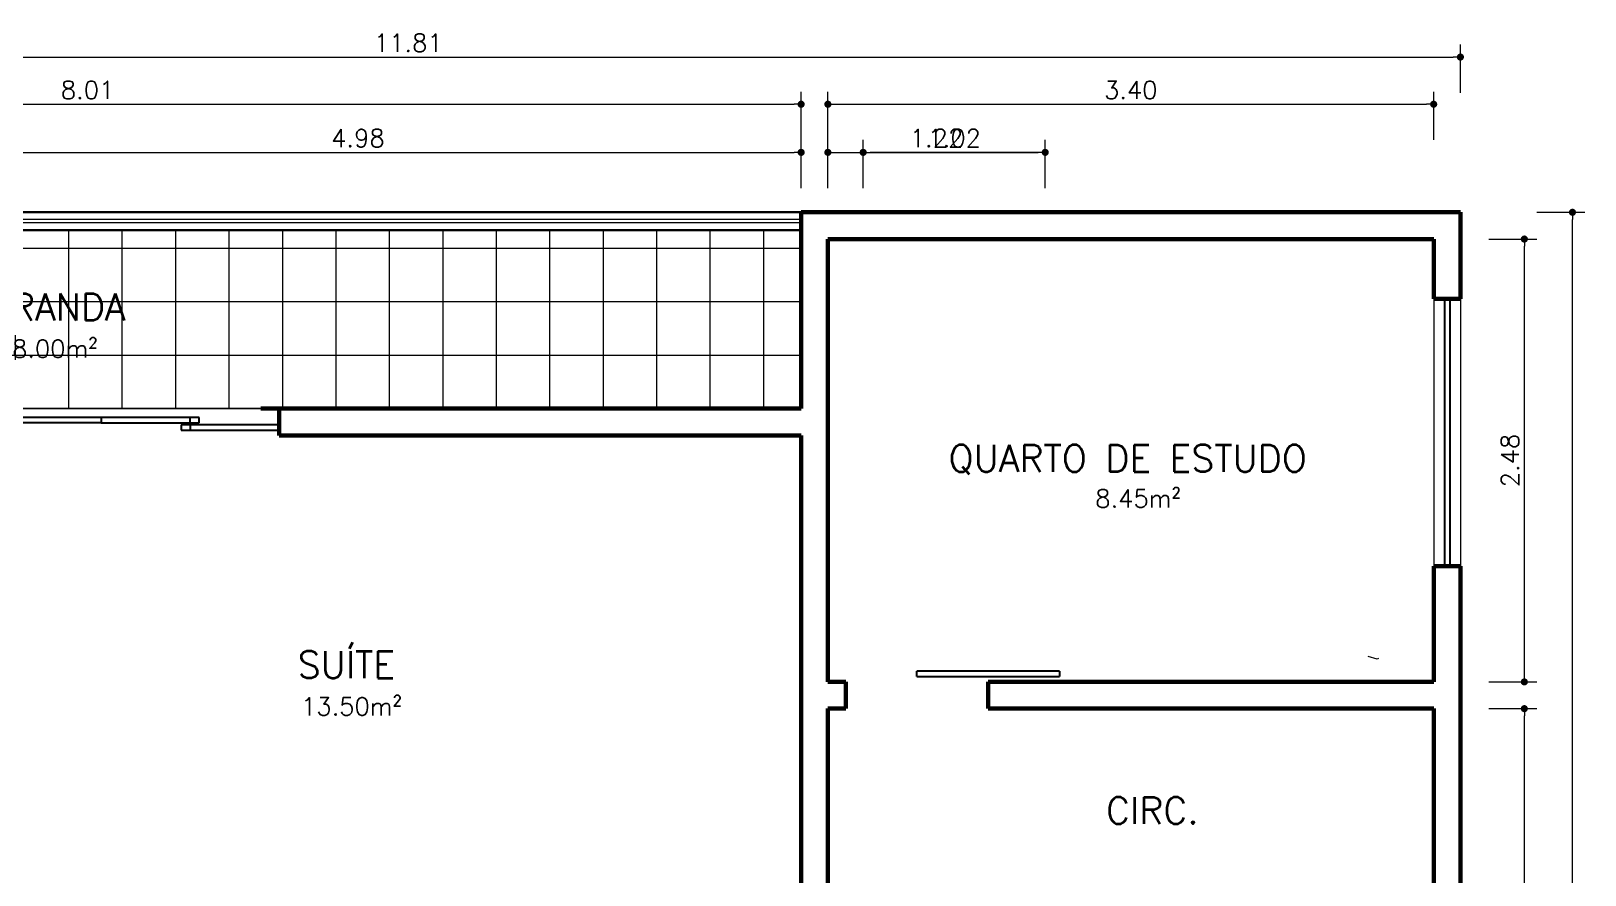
# Model space of a CAD drawing. Header units: millimetres. Extents: x 1127 to 14330, y -137 to 7568.
# Drawn here: x 12582 to 13454, y 5777 to 6251 of the extents above; entities that cross this region are included whole.
import ezdxf

# ---------------------------------------------------------------- set-up
doc = ezdxf.new("R2010")
doc.units = ezdxf.units.MM
doc.header["$LTSCALE"] = 0.01
for name, color, linetype, lineweight in [('0.05', 8, 'Continuous', 5), ('0.13', 6, 'Continuous', 13), ('0.20', 7, 'Continuous', 20), ('0.35', 150, 'Continuous', 35), ('0.60', 4, 'Continuous', 60)]:
    doc.layers.add(name, color=color, linetype=linetype, lineweight=lineweight)
doc.styles.add('ROMANS', font='romans.shx')
doc.styles.get("Standard").update_dxf_attribs({"font": 'arial.ttf'})
doc.dimstyles.new('ISO-25', dxfattribs={"dimtxt": 2.5, "dimasz": 2.5, "dimexe": 1.25, "dimexo": 0.625, "dimtad": 1, "dimtxsty": 'Standard', "dimcen": 2.5, "dimadec": 0, "dimazin": 0, "dimtfac": 1, "dimtmove": 0, "dimatfit": 3, "dimfxl": 1, "dimarcsym": 0})

# ---------------------------------------------------------------- blocks, each defined once
blk = doc.blocks.new('_Dot')
at = {"color": 0, "linetype": 'ByBlock', "lineweight": -2}
blk.add_line((-0.5, 0), (-1, 0), dxfattribs=at)
at = {"color": 0, "linetype": 'ByBlock', "const_width": 0.5}
blk.add_lwpolyline([(-0.25, 0, 1), (0.25, 0, 1)], format="xyb", close=True, dxfattribs=at)
blk = doc.blocks.new('*D83')
at = {"layer": '0.13', "transparency": 16777216}
for p, q in [((12516.41, 6162.58), (12516.41, 6189.58)), ((13013.91, 6162.58), (13013.91, 6189.58))]:
    blk.add_line(p, q, dxfattribs=at)
at = {"layer": '0.13', "color": 0, "transparency": 16777216}
blk.add_line((12520.41, 6182.58), (13009.91, 6182.58), dxfattribs=at)
at = {"layer": 'Defpoints', "color": 0, "transparency": 16777216}
for p in [(13013.91, 6182.58), (12516.41, 6023.86), (13013.91, 6023.36)]:
    blk.add_point(p, dxfattribs=at)
at = {"layer": '0.13', "color": 0, "transparency": 16777216, "xscale": 4, "yscale": 4, "zscale": 4, "rotation": 180}
blk.add_blockref('_Dot', (12516.41, 6182.58), dxfattribs=at)
at = {"layer": '0.13', "color": 0, "transparency": 16777216, "xscale": 4, "yscale": 4, "zscale": 4}
blk.add_blockref('_Dot', (13013.91, 6182.58), dxfattribs=at)
at = {"layer": '0.13', "color": 7, "transparency": 16777216, "insert": (12765.16, 6190.58), "char_height": 10, "attachment_point": 5, "style": 'ROMANS'}
blk.add_mtext('4.98', dxfattribs=at)
blk = doc.blocks.new('*D84')
at = {"layer": '0.13', "transparency": 16777216}
for p, q in [((13028.91, 6162.58), (13028.91, 6189.58)), ((13150.91, 6162.58), (13150.91, 6189.58))]:
    blk.add_line(p, q, dxfattribs=at)
at = {"layer": '0.13', "color": 0, "transparency": 16777216}
blk.add_line((13032.91, 6182.58), (13146.91, 6182.58), dxfattribs=at)
at = {"layer": 'Defpoints', "color": 0, "transparency": 16777216}
for p in [(13150.91, 6182.58), (13028.91, 6009.77), (13150.91, 5751.47)]:
    blk.add_point(p, dxfattribs=at)
at = {"layer": '0.13', "color": 0, "transparency": 16777216, "xscale": 4, "yscale": 4, "zscale": 4, "rotation": 180}
blk.add_blockref('_Dot', (13028.91, 6182.58), dxfattribs=at)
at = {"layer": '0.13', "color": 0, "transparency": 16777216, "xscale": 4, "yscale": 4, "zscale": 4}
blk.add_blockref('_Dot', (13150.91, 6182.58), dxfattribs=at)
at = {"layer": '0.13', "color": 7, "transparency": 16777216, "insert": (13089.91, 6190.58), "char_height": 10, "attachment_point": 5, "style": 'ROMANS'}
blk.add_mtext('1.22', dxfattribs=at)
blk = doc.blocks.new('*D85')
at = {"layer": '0.13', "transparency": 16777216}
for p, q in [((13048.73, 6162.58), (13048.73, 6189.58)), ((13150.91, 6162.58), (13150.91, 6189.58))]:
    blk.add_line(p, q, dxfattribs=at)
at = {"layer": '0.13', "color": 0, "transparency": 16777216}
blk.add_line((13146.91, 6182.58), (13052.73, 6182.58), dxfattribs=at)
at = {"layer": 'Defpoints', "color": 0, "transparency": 16777216}
for p in [(13048.73, 6182.58), (13048.73, 5761.47), (13150.91, 5751.47)]:
    blk.add_point(p, dxfattribs=at)
at = {"layer": '0.13', "color": 0, "transparency": 16777216, "xscale": 4, "yscale": 4, "zscale": 4, "rotation": 180}
blk.add_blockref('_Dot', (13048.73, 6182.58), dxfattribs=at)
at = {"layer": '0.13', "color": 0, "transparency": 16777216, "xscale": 4, "yscale": 4, "zscale": 4}
blk.add_blockref('_Dot', (13150.91, 6182.58), dxfattribs=at)
at = {"layer": '0.13', "color": 7, "transparency": 16777216, "insert": (13099.82, 6190.58), "char_height": 10, "attachment_point": 5, "style": 'ROMANS'}
blk.add_mtext('1.02', dxfattribs=at)
blk = doc.blocks.new('*D87')
at = {"layer": '0.13', "transparency": 16777216}
for p, q in [((12212.91, 6189.58), (12212.91, 6216.58)), ((13013.91, 6189.58), (13013.91, 6216.58))]:
    blk.add_line(p, q, dxfattribs=at)
at = {"layer": '0.13', "color": 0, "transparency": 16777216}
blk.add_line((12216.91, 6209.58), (13009.91, 6209.58), dxfattribs=at)
at = {"layer": 'Defpoints', "color": 0, "transparency": 16777216}
for p in [(13013.91, 6209.58), (13013.91, 6144.81), (12212.91, 6134.81)]:
    blk.add_point(p, dxfattribs=at)
at = {"layer": '0.13', "color": 0, "transparency": 16777216, "xscale": 4, "yscale": 4, "zscale": 4, "rotation": 180}
blk.add_blockref('_Dot', (12212.91, 6209.58), dxfattribs=at)
at = {"layer": '0.13', "color": 0, "transparency": 16777216, "xscale": 4, "yscale": 4, "zscale": 4}
blk.add_blockref('_Dot', (13013.91, 6209.58), dxfattribs=at)
at = {"layer": '0.13', "color": 7, "transparency": 16777216, "insert": (12613.41, 6217.58), "char_height": 10, "attachment_point": 5, "style": 'ROMANS'}
blk.add_mtext('8.01', dxfattribs=at)
blk = doc.blocks.new('*D88')
at = {"layer": '0.13', "transparency": 16777216}
for p, q in [((13028.91, 6189.58), (13028.91, 6216.58)), ((13368.91, 6189.58), (13368.91, 6216.58))]:
    blk.add_line(p, q, dxfattribs=at)
at = {"layer": '0.13', "color": 0, "transparency": 16777216}
blk.add_line((13032.91, 6209.58), (13364.91, 6209.58), dxfattribs=at)
at = {"layer": 'Defpoints', "color": 0, "transparency": 16777216}
for p in [(13368.91, 6209.58), (13028.91, 6129.81), (13368.91, 6129.81)]:
    blk.add_point(p, dxfattribs=at)
at = {"layer": '0.13', "color": 0, "transparency": 16777216, "xscale": 4, "yscale": 4, "zscale": 4, "rotation": 180}
blk.add_blockref('_Dot', (13028.91, 6209.58), dxfattribs=at)
at = {"layer": '0.13', "color": 0, "transparency": 16777216, "xscale": 4, "yscale": 4, "zscale": 4}
blk.add_blockref('_Dot', (13368.91, 6209.58), dxfattribs=at)
at = {"layer": '0.13', "color": 7, "transparency": 16777216, "insert": (13198.91, 6217.58), "char_height": 10, "attachment_point": 5, "style": 'ROMANS'}
blk.add_mtext('3.40', dxfattribs=at)
blk = doc.blocks.new('*D89')
at = {"layer": '0.13', "transparency": 16777216}
for p, q in [((12202.91, 6216.03), (12202.91, 6243.03)), ((13383.91, 6216.03), (13383.91, 6243.03))]:
    blk.add_line(p, q, dxfattribs=at)
at = {"layer": '0.13', "color": 0, "transparency": 16777216}
blk.add_line((12206.91, 6236.03), (13379.91, 6236.03), dxfattribs=at)
at = {"layer": 'Defpoints', "color": 0, "transparency": 16777216}
for p in [(13383.91, 6236.03), (12202.91, 6122.58), (13383.91, 6122.58)]:
    blk.add_point(p, dxfattribs=at)
at = {"layer": '0.13', "color": 0, "transparency": 16777216, "xscale": 4, "yscale": 4, "zscale": 4, "rotation": 180}
blk.add_blockref('_Dot', (12202.91, 6236.03), dxfattribs=at)
at = {"layer": '0.13', "color": 0, "transparency": 16777216, "xscale": 4, "yscale": 4, "zscale": 4}
blk.add_blockref('_Dot', (13383.91, 6236.03), dxfattribs=at)
at = {"layer": '0.13', "color": 7, "transparency": 16777216, "insert": (12793.41, 6244.03), "char_height": 10, "attachment_point": 5, "style": 'ROMANS'}
blk.add_mtext('11.81', dxfattribs=at)
blk = doc.blocks.new('*D99')
at = {"layer": '0.13', "transparency": 16777216}
for p, q in [((13399.79, 5870.58), (13426.79, 5870.58)), ((13399.79, 5444.97), (13426.79, 5444.97))]:
    blk.add_line(p, q, dxfattribs=at)
at = {"layer": '0.13', "color": 0, "transparency": 16777216}
blk.add_line((13419.79, 5448.97), (13419.79, 5866.58), dxfattribs=at)
at = {"layer": 'Defpoints', "color": 0, "transparency": 16777216}
for p in [(13368.91, 5870.58), (13419.79, 5870.58), (13368.91, 5444.97)]:
    blk.add_point(p, dxfattribs=at)
at = {"layer": '0.13', "color": 0, "transparency": 16777216, "xscale": 4, "yscale": 4, "zscale": 4}
for p, rotation in [((13419.79, 5870.58), 90), ((13419.79, 5444.97), 270)]:
    blk.add_blockref('_Dot', p, dxfattribs=dict(at, rotation=rotation))
at = {"layer": '0.13', "color": 7, "transparency": 16777216, "insert": (13411.79, 5657.77), "char_height": 10, "attachment_point": 5, "rotation": 90, "style": 'ROMANS'}
blk.add_mtext('4.26', dxfattribs=at)
blk = doc.blocks.new('*D100')
at = {"layer": '0.13', "transparency": 16777216}
for p, q in [((13399.79, 6133.97), (13426.79, 6133.97)), ((13399.79, 5885.58), (13426.79, 5885.58))]:
    blk.add_line(p, q, dxfattribs=at)
at = {"layer": '0.13', "color": 0, "transparency": 16777216}
blk.add_line((13419.79, 5889.58), (13419.79, 6129.97), dxfattribs=at)
at = {"layer": 'Defpoints', "color": 0, "transparency": 16777216}
for p in [(13368.91, 6133.97), (13419.79, 6133.97), (13368.91, 5885.58)]:
    blk.add_point(p, dxfattribs=at)
at = {"layer": '0.13', "color": 0, "transparency": 16777216, "xscale": 4, "yscale": 4, "zscale": 4}
for p, rotation in [((13419.79, 6133.97), 90), ((13419.79, 5885.58), 270)]:
    blk.add_blockref('_Dot', p, dxfattribs=dict(at, rotation=rotation))
at = {"layer": '0.13', "color": 7, "transparency": 16777216, "insert": (13411.79, 6009.77), "char_height": 10, "attachment_point": 5, "rotation": 90, "style": 'ROMANS'}
blk.add_mtext('2.48', dxfattribs=at)
blk = doc.blocks.new('*D101')
at = {"layer": '0.13', "transparency": 16777216}
for p, q in [((13426.79, 6148.97), (13453.79, 6148.97)), ((13426.79, 5279.97), (13453.79, 5279.97))]:
    blk.add_line(p, q, dxfattribs=at)
at = {"layer": '0.13', "color": 0, "transparency": 16777216}
blk.add_line((13446.79, 5283.97), (13446.79, 6144.97), dxfattribs=at)
at = {"layer": 'Defpoints', "color": 0, "transparency": 16777216}
for p in [(13367.41, 6148.97), (13446.79, 6148.97), (13367.41, 5279.97)]:
    blk.add_point(p, dxfattribs=at)
at = {"layer": '0.13', "color": 0, "transparency": 16777216, "xscale": 4, "yscale": 4, "zscale": 4}
for p, rotation in [((13446.79, 6148.97), 90), ((13446.79, 5279.97), 270)]:
    blk.add_blockref('_Dot', p, dxfattribs=dict(at, rotation=rotation))
at = {"layer": '0.13', "color": 7, "transparency": 16777216, "insert": (13438.79, 5714.47), "char_height": 10, "attachment_point": 5, "rotation": 90, "style": 'ROMANS'}
blk.add_mtext('8.69', dxfattribs=at)

msp = doc.modelspace()

# ---------------------------------------------------------------- hatches: boundary and pattern name
at = {"layer": '0.05'}
h = msp.add_hatch(dxfattribs=at)
h.set_pattern_fill('_USER,_O', color=256, scale=30, double=1, pattern_type=0)
h.set_pattern_definition([(0, (12212.906, 6038.857), (0, 30), []), (90, (12212.906, 6038.857), (-30, 2e-15), [])])
h.paths.add_polyline_path([(12212.906, 6138.968), (12212.906, 6038.857), (12521.025, 6038.857), (12721.025, 6038.857), (13013.906, 6038.857), (13013.906, 6138.968)])

# ---------------------------------------------------------------- linework, layer by layer
at = {"color": 7, "lineweight": 30}
for p, q in [((13374.906, 6100.468), (13374.906, 5950.468)), ((13374.906, 6100.468), (13374.906, 5950.468)), ((13377.906, 6100.468), (13377.906, 5950.468)), ((13377.906, 6100.468), (13377.906, 5950.468)), ((12676.025, 6033.857), (12566.025, 6033.857)), ((12676.025, 6033.857), (12566.025, 6033.857)), ((12621.025, 6030.857), (12571.025, 6030.857)), ((12621.025, 6030.857), (12571.025, 6030.857)), ((12676.025, 6033.857), (12621.025, 6033.857)), ((12621.025, 6033.857), (12621.025, 6030.857)), ((12621.025, 6033.857), (12621.025, 6030.857)), ((12676.025, 6033.857), (12621.025, 6033.857)), ((12621.025, 6033.857), (12621.025, 6030.857)), ((12621.025, 6033.857), (12621.025, 6030.857)), ((12621.025, 6030.857), (12671.025, 6030.857)), ((12621.025, 6030.857), (12671.025, 6030.857)), ((12671.025, 6029.857), (12666.025, 6029.857)), ((12666.025, 6029.857), (12666.025, 6026.857)), ((12671.025, 6029.857), (12666.025, 6029.857)), ((12666.025, 6029.857), (12666.025, 6026.857)), ((12666.025, 6026.857), (12671.025, 6026.857)), ((12666.025, 6026.857), (12671.025, 6026.857)), ((12671.025, 6030.857), (12671.025, 6033.857)), ((12671.025, 6030.857), (12671.025, 6033.857)), ((12671.025, 6030.857), (12676.025, 6030.857)), ((12671.025, 6030.857), (12676.025, 6030.857)), ((12721.025, 6029.857), (12671.025, 6029.857)), ((12671.025, 6029.857), (12671.025, 6026.857)), ((12721.025, 6029.857), (12671.025, 6029.857)), ((12671.025, 6029.857), (12671.025, 6026.857)), ((12671.025, 6026.857), (12721.025, 6026.857)), ((12671.025, 6026.857), (12721.025, 6026.857)), ((12676.025, 6030.857), (12676.025, 6033.857)), ((12676.025, 6030.857), (12676.025, 6033.857)), ((13078.906, 5888.579), (13078.906, 5891.579)), ((13158.906, 5891.579), (13078.906, 5891.579)), ((13078.906, 5888.579), (13078.906, 5891.579)), ((13158.906, 5891.579), (13078.906, 5891.579)), ((13078.906, 5888.579), (13158.906, 5888.579)), ((13078.906, 5888.579), (13158.906, 5888.579)), ((13158.906, 5891.579), (13158.906, 5888.579)), ((13158.906, 5891.579), (13158.906, 5888.579))]:
    msp.add_line(p, q, dxfattribs=at)
at = {"color": 7, "lineweight": 60}
msp.add_line((13368.906, 5916.968), (13368.906, 5950.468), dxfattribs=at)
msp.add_line((13368.906, 5916.968), (13368.906, 5950.468), dxfattribs=at)
at = {"layer": '0.05'}
for p, q in [((13337.265, 5898.418), (13332.095, 5899.928)), ((13337.968, 5898.804), (13337.265, 5898.418))]:
    msp.add_line(p, q, dxfattribs=at)
at = {"layer": '0.13'}
for p, q in [((13368.906, 6101.523), (13368.906, 5950.468)), ((13368.906, 6101.523), (13368.906, 5950.468)), ((13383.906, 6100.468), (13383.906, 5950.468)), ((13383.906, 6100.468), (13383.906, 5950.468)), ((12721.025, 6038.857), (12521.025, 6038.857)), ((12721.025, 6038.857), (12521.025, 6038.857))]:
    msp.add_line(p, q, dxfattribs=at)
at = {"layer": '0.20'}
for p, q in [((13013.906, 6144.968), (12206.906, 6144.968)), ((13013.906, 6144.968), (12206.906, 6144.968)), ((13013.906, 6142.968), (12206.906, 6142.968)), ((13013.906, 6142.968), (12206.906, 6142.968))]:
    msp.add_line(p, q, dxfattribs=at)
at = {"layer": '0.35'}
for p, q in [((13013.906, 6148.968), (12202.906, 6148.968)), ((13013.906, 6148.968), (12202.906, 6148.968)), ((13013.906, 6138.968), (12212.906, 6138.968)), ((13013.906, 6138.968), (12212.906, 6138.968))]:
    msp.add_line(p, q, dxfattribs=at)
at = {"layer": '0.60'}
for p, q in [((13013.906, 6148.968), (13013.906, 6038.857)), ((13368.906, 6148.968), (13013.906, 6148.968)), ((13013.906, 6148.968), (13013.906, 6038.857)), ((13383.906, 6148.968), (13013.906, 6148.968)), ((13383.906, 6148.968), (13308.906, 6148.968)), ((13383.906, 6100.468), (13383.906, 6148.968)), ((13383.906, 6100.468), (13383.906, 6148.968)), ((13028.906, 6133.968), (13028.906, 5885.579)), ((13368.906, 6133.968), (13028.906, 6133.968)), ((13028.906, 6133.968), (13368.906, 6133.968)), ((13028.906, 6133.968), (13028.906, 5885.579)), ((13368.906, 6133.968), (13028.906, 6133.968)), ((13028.906, 6133.968), (13368.906, 6133.968)), ((13368.906, 6133.968), (13127.406, 6133.968)), ((13368.906, 6133.968), (13127.406, 6133.968)), ((13133.906, 6133.968), (13368.906, 6133.968)), ((13133.906, 6133.968), (13368.906, 6133.968)), ((13368.906, 6100.468), (13368.906, 6133.968)), ((13368.906, 6101.523), (13368.906, 6133.968)), ((13368.906, 6100.468), (13368.906, 6133.968)), ((13368.906, 6101.523), (13368.906, 6133.968)), ((13368.906, 6100.468), (13383.906, 6100.468)), ((13368.906, 6100.468), (13383.906, 6100.468)), ((13013.906, 6038.857), (12710.643, 6038.857)), ((13013.906, 6038.857), (12710.643, 6038.857)), ((12721.025, 6023.857), (12721.025, 6038.857)), ((12721.025, 6023.857), (12721.025, 6038.857)), ((12721.025, 6023.857), (12721.025, 6038.857)), ((12721.025, 6023.857), (12721.025, 6038.857)), ((12721.025, 6023.857), (12721.025, 6038.857)), ((12721.025, 6023.857), (12721.025, 6038.857)), ((12737.906, 6038.857), (12737.906, 6038.857)), ((12737.906, 6038.857), (12737.906, 6038.857)), ((13013.906, 6023.857), (12721.025, 6023.857)), ((13013.906, 6023.857), (12721.025, 6023.857)), ((13013.906, 6023.857), (13013.906, 5870.579)), ((13013.906, 6023.357), (13013.906, 5752.357)), ((13013.906, 6023.357), (13013.906, 5752.357)), ((13368.906, 5885.579), (13368.906, 5950.468)), ((13368.906, 5950.468), (13383.906, 5950.468)), ((13368.906, 5950.468), (13368.906, 5885.579)), ((13368.906, 5885.579), (13368.906, 5950.468)), ((13368.906, 5950.468), (13383.906, 5950.468)), ((13368.906, 5950.468), (13368.906, 5885.579)), ((13383.906, 5950.468), (13383.906, 5844.968)), ((13383.906, 5950.468), (13383.906, 5844.968)), ((13028.906, 5885.579), (13028.906, 5895.579)), ((13028.906, 5885.579), (13028.906, 5895.579)), ((13028.906, 5885.579), (13038.906, 5885.579)), ((13038.906, 5885.579), (13028.906, 5885.579)), ((13028.906, 5885.579), (13038.906, 5885.579)), ((13028.906, 5885.579), (13038.906, 5885.579)), ((13038.906, 5885.579), (13028.906, 5885.579)), ((13028.906, 5885.579), (13038.906, 5885.579)), ((13038.906, 5885.579), (13038.906, 5870.579)), ((13038.906, 5885.579), (13038.906, 5870.579)), ((13118.906, 5885.579), (13368.906, 5885.579)), ((13368.906, 5885.579), (13118.906, 5885.579)), ((13118.906, 5885.579), (13118.906, 5870.579)), ((13118.906, 5885.579), (13368.906, 5885.579)), ((13368.906, 5885.579), (13118.906, 5885.579)), ((13118.906, 5885.579), (13118.906, 5870.579)), ((13368.906, 5885.579), (13127.406, 5885.579)), ((13368.906, 5885.579), (13127.406, 5885.579)), ((13133.906, 5885.579), (13368.906, 5885.579)), ((13133.906, 5885.579), (13368.906, 5885.579)), ((13028.906, 5870.579), (13028.906, 5737.357)), ((13028.906, 5870.579), (13038.906, 5870.579)), ((13028.906, 5870.579), (13028.906, 5737.357)), ((13028.906, 5870.579), (13038.906, 5870.579)), ((13118.906, 5870.579), (13368.906, 5870.579)), ((13118.906, 5870.579), (13368.906, 5870.579)), ((13368.906, 5870.579), (13368.906, 5859.968)), ((13368.906, 5870.579), (13368.906, 5859.968)), ((13368.906, 5870.579), (13368.906, 5859.968)), ((13368.906, 5870.579), (13368.906, 5859.968)), ((13368.906, 5662.968), (13368.906, 5859.968)), ((13368.906, 5662.968), (13368.906, 5859.968)), ((13383.906, 5662.968), (13383.906, 5844.968)), ((13383.906, 5662.968), (13383.906, 5844.968))]:
    msp.add_line(p, q, dxfattribs=at)

# ---------------------------------------------------------------- texts
at = {"color": 7, "linetype": 'Continuous', "lineweight": 30, "style": 'ROMANS'}
for s, p in [('VARANDA', (12547.244, 6088.353)), ('QUARTO DE ESTUDO', (13096.581, 6003.467)), ('SUÍTE', (12731.326, 5887.739)), ('CIRC.', (13185.004, 5805.949))]:
    msp.add_text(s, height=15, dxfattribs=at).set_placement(p)
at = {"color": 7, "linetype": 'Continuous', "lineweight": 20, "style": 'ROMANS'}
for s, p in [('8.00m²', (12571.061, 6067.44)), ('8.45m²', (13178.984, 5983.438)), ('13.50m²', (12733.23, 5866.826))]:
    msp.add_text(s, height=10, dxfattribs=at).set_placement(p)

# ---------------------------------------------------------------- dimensions: what is measured, and where the dimension line sits
at = {"layer": '0.13'}
for base, p1, p2, picture, middle in [((13383.906, 6236.033), (12202.906, 6122.578), (13383.906, 6122.578), '*D89', (12793.406, 6244.033)), ((13013.906, 6209.583), (12212.906, 6134.812), (13013.906, 6144.812), '*D87', (12613.406, 6217.583)), ((13368.906, 6209.583), (13028.906, 6129.812), (13368.906, 6129.812), '*D88', (13198.906, 6217.583)), ((13013.905667628, 6182.582915019), (12516.405667645, 6023.857373552), (13013.905667628, 6023.357373553), '*D83', (12765.155667636, 6190.582915019)), ((13150.906, 6182.583), (13028.906, 6009.773), (13150.906, 5751.468), '*D84', (13089.906, 6190.583)), ((13048.726, 6182.583), (13150.906, 5751.468), (13048.726, 5761.468), '*D85', (13099.816, 6190.583))]:
    dim = msp.add_linear_dim(base=base, p1=p1, p2=p2, dimstyle='ISO-25', override={"dimtxt": 10, "dimasz": 4, "dimexe": 7, "dimexo": 3, "dimgap": 3, "dimlfac": 0.01, "dimzin": 0, "dimdsep": 46, "dimtxsty": 'ROMANS', "dimblk1": 'Dot', "dimblk2": 'Dot', "dimsah": 1, "dimdle": 1, "dimclre": 256, "dimclrt": 7, "dimfxl": 20, "dimfxlon": 1, "dimlwd": 65535, "dimlwe": 65535}, dxfattribs=at)
    dim.commit()
    dim.dimension.update_dxf_attribs({"geometry": picture, "text_midpoint": middle})
for base, p1, p2, picture, middle in [((13446.795, 6148.968), (13367.415, 5279.968), (13367.415, 6148.968), '*D101', (13438.795, 5714.468)), ((13419.795, 6133.968), (13368.906, 5885.579), (13368.906, 6133.968), '*D100', (13411.795, 6009.773)), ((13419.795, 5870.579), (13368.906, 5444.968), (13368.906, 5870.579), '*D99', (13411.795, 5657.773))]:
    dim = msp.add_linear_dim(base=base, p1=p1, p2=p2, angle=90, dimstyle='ISO-25', override={"dimtxt": 10, "dimasz": 4, "dimexe": 7, "dimexo": 3, "dimgap": 3, "dimlfac": 0.01, "dimzin": 0, "dimdsep": 46, "dimtxsty": 'ROMANS', "dimblk1": 'Dot', "dimblk2": 'Dot', "dimsah": 1, "dimdle": 1, "dimclre": 256, "dimclrt": 7, "dimfxl": 20, "dimfxlon": 1, "dimlwd": 65535, "dimlwe": 65535}, dxfattribs=at)
    dim.commit()
    dim.dimension.update_dxf_attribs({"geometry": picture, "text_midpoint": middle})

doc.saveas('drawing.dxf')
